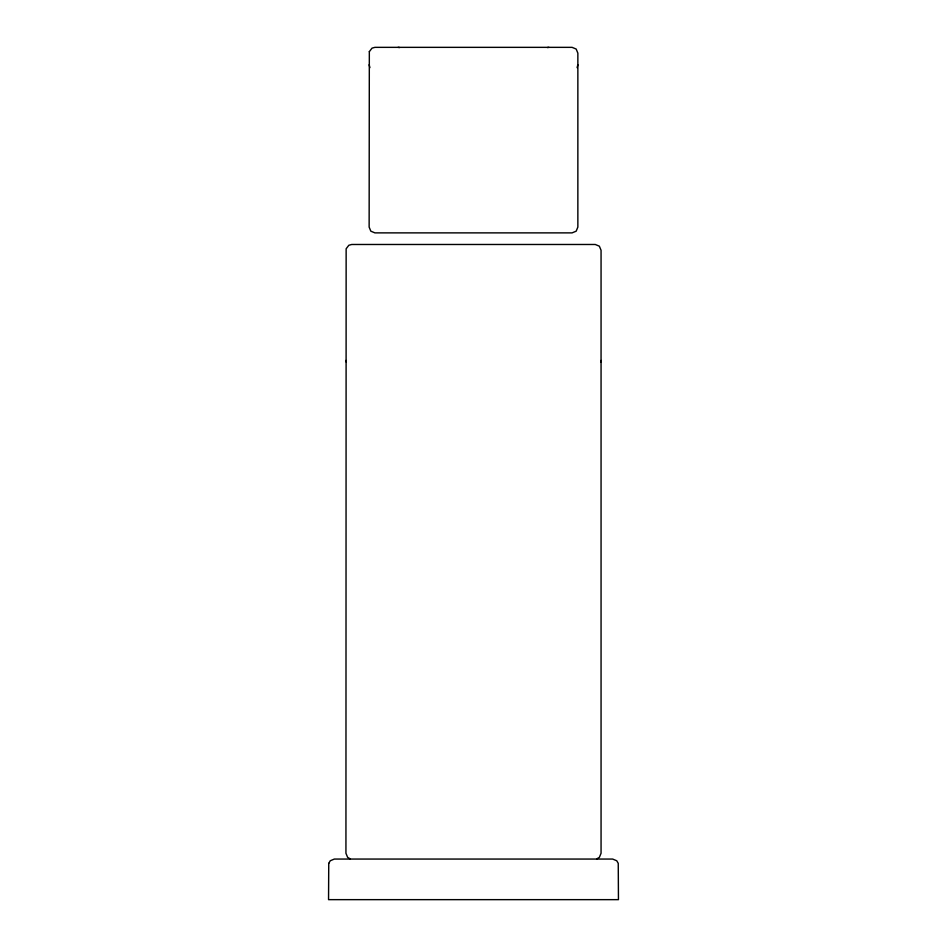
<?xml version="1.0" encoding="UTF-8"?>
<svg xmlns="http://www.w3.org/2000/svg" width="947" height="947" viewBox="0 0 947 947"><rect width="100%" height="100%" fill="white"/><g stroke="black" fill="none" stroke-linecap="round" stroke-linejoin="round"><path stroke-width="1.42" d="M577.859 64.739L577.09 67.639M600.86 361.943L601.061 360.44M596.752 858.87L599.356 857.366L601.061 853.271L601.061 250.28L599.356 246.184L595.261 244.48L351.739 244.48L348.839 245.261L346.14 248.777L345.939 853.271L347.644 857.366L350.248 858.87M547.378 47.551L548.869 47.35M398.131 47.35L399.622 47.551M369.91 67.639L369.141 64.739M345.939 360.44L346.14 361.943M369.33 51.647L369.141 227.091L370.833 231.186L374.929 232.879L572.071 232.879L576.167 231.186L577.859 227.091L577.859 53.15L576.167 49.043L572.071 47.35L374.929 47.35L372.041 48.131L369.33 51.647M328.751 863.356L328.55 899.65L618.45 899.65L618.249 863.356L616.746 860.764L612.65 859.059L334.35 859.059L330.254 860.764L328.751 863.356"/></g></svg>
